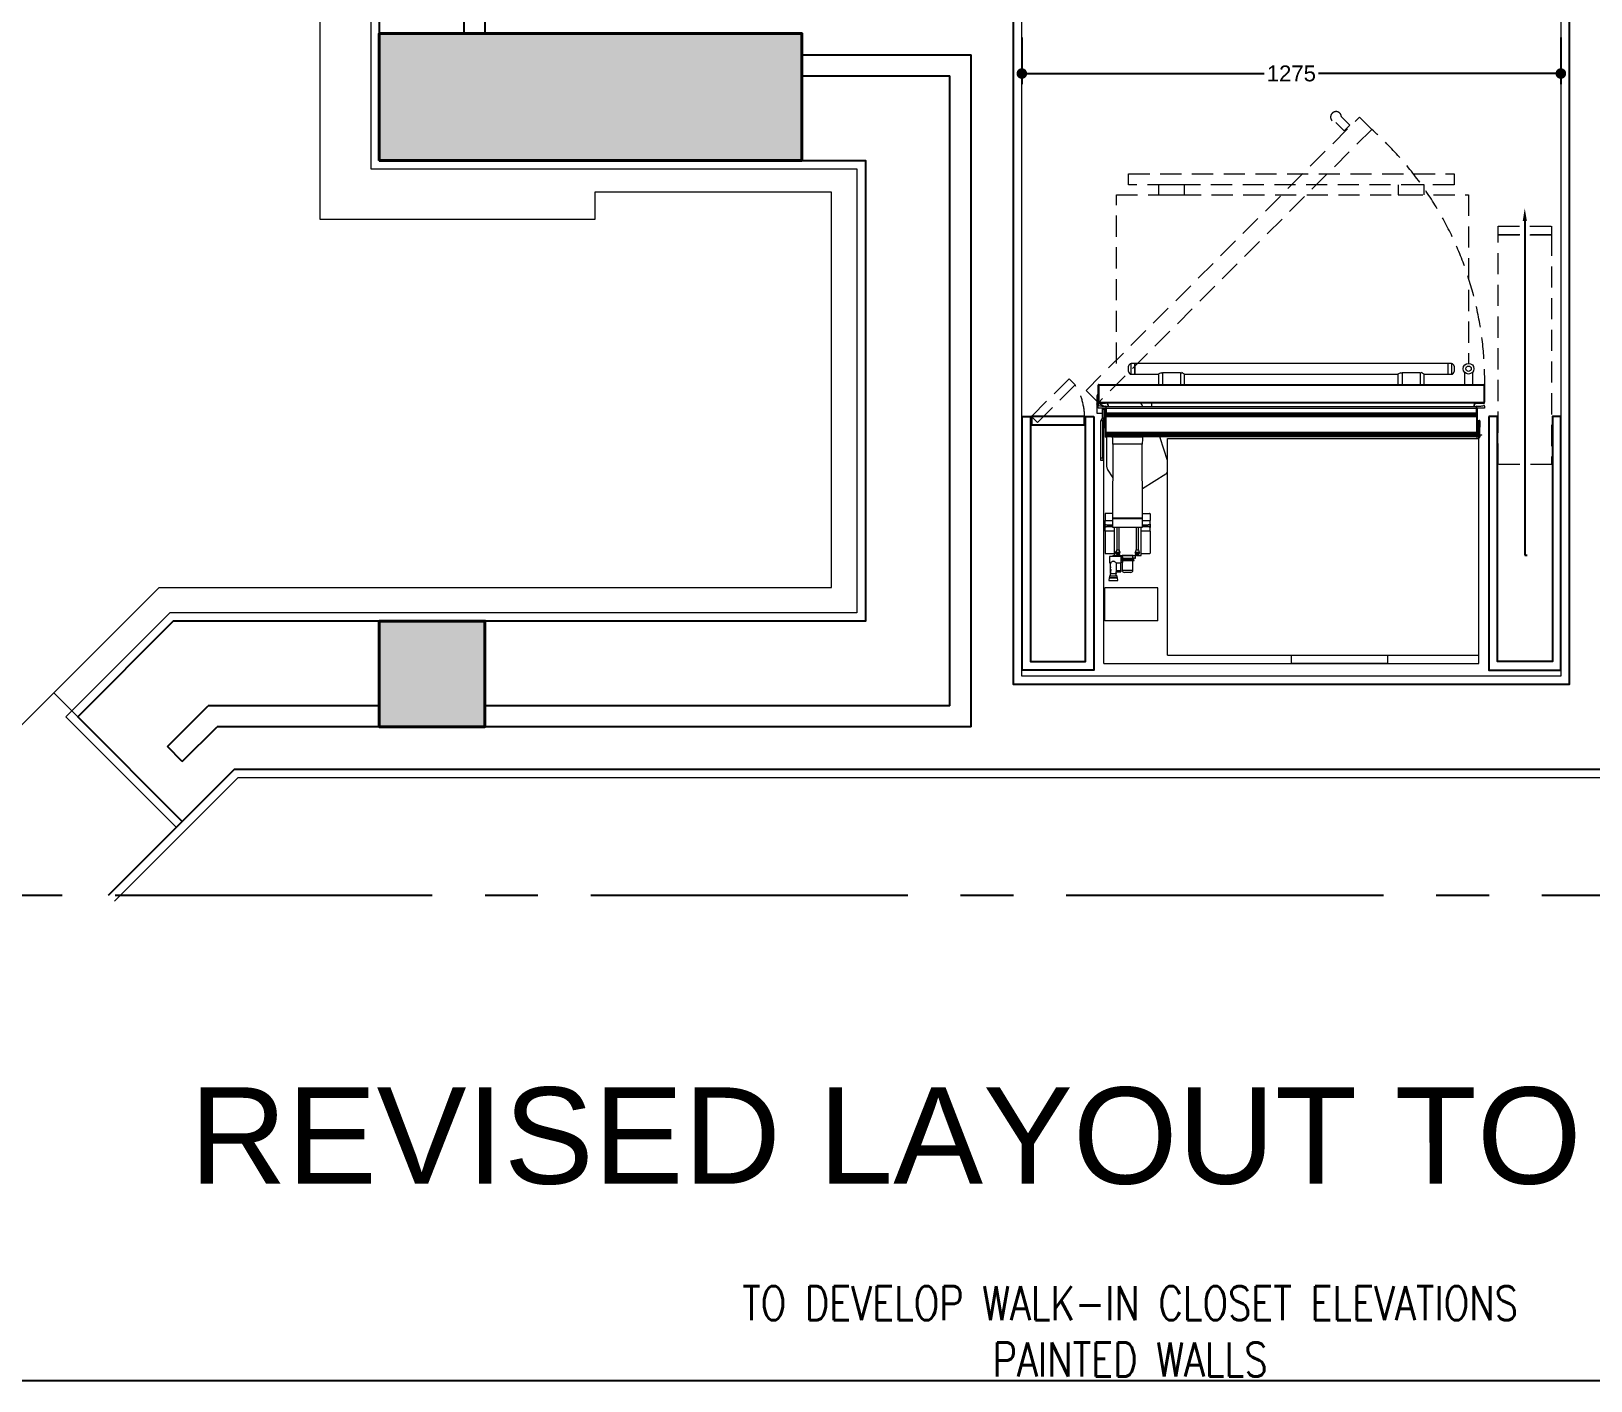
# Model space of a CAD drawing. Header units: inches. Extents: x -12478 to 399182, y -16583 to 525552.
# Drawn here: x 1924 to 5614, y 3 to 3195 of the extents above; entities that cross this region are included whole.
import ezdxf
from ezdxf import colors
from ezdxf.entities.mleader import LeaderData, LeaderLine
from ezdxf.enums import TextEntityAlignment as Align
from ezdxf.math import Vec2, Vec3

# ---------------------------------------------------------------- set-up
doc = ezdxf.new("R2010")
doc.units = ezdxf.units.IN
doc.header["$LTSCALE"] = 1000
doc.header["$MEASUREMENT"] = 0
for name, pattern in [('HIDDEN', [0.375, 0.25, -0.125]), ('HIDDEN2', [0.1875, 0.125, -0.0625]), ('XREF-V2-GF_COLS$0$XREF-V-COLS-GF$0$CENTER2', [1.125, 0.75, -0.125, 0.125, -0.125])]:
    doc.linetypes.add(name, pattern=pattern)
for name, color, linetype in [('8', 8, 'Continuous'), ('A-WALL', 7, 'Continuous'), ('room assignment', 252, 'Continuous')]:
    doc.layers.add(name, color=color, linetype=linetype)
for name, color, linetype, lineweight in [('A-WALL-TILE', 8, 'Continuous', 9), ('Built-in', 253, 'HIDDEN', 0), ('ID-NOTES', 3, 'Continuous', 0), ('WOOD-HID', 8, 'HIDDEN', 18), ('XREF-V2-GF_COLS$0$A-COLS', 5, 'Continuous', 40), ('XREF-V2-GF_COLS$0$A-COLS-PATT', 252, 'Continuous', 20)]:
    doc.layers.add(name, color=color, linetype=linetype, lineweight=lineweight)
doc.styles.add('ID-ROMANS', font='romans.shx', dxfattribs={"width": 0.8})
doc.styles.add('ROMAND', font='sanss___.ttf')
doc.styles.get("Standard").update_dxf_attribs({"font": 'arial.ttf'})
doc.dimstyles.new('chester 25', dxfattribs={"dimscale": 0.25, "dimtxt": 150, "dimasz": 100, "dimexe": 100, "dimexo": 20, "dimgap": 40, "dimtad": 0, "dimdec": 0, "dimzin": 0, "dimdsep": 46, "dimtxsty": 'Standard', "dimblk": 'DOT', "dimcen": 100, "dimclrd": 1, "dimclre": 1, "dimclrt": 3, "dimadec": 0, "dimazin": 0, "dimtfac": 1, "dimtdec": 0, "dimtofl": 0, "dimtmove": 0, "dimatfit": 3, "dimfxl": 1, "dimtolj": 1, "dimtzin": 0, "dimlwd": -1, "dimarcsym": 0})

# ---------------------------------------------------------------- blocks, each defined once
blk = doc.blocks.new('_Dot')
at = {"color": 0, "linetype": 'ByBlock', "lineweight": -2}
blk.add_line((-0.5, 0), (-1, 0), dxfattribs=at)
at = {"color": 0, "linetype": 'ByBlock', "const_width": 0.5}
blk.add_lwpolyline([(-0.25, 0, 1), (0.25, 0, 1)], format="xyb", close=True, dxfattribs=at)
blk = doc.blocks.new('*D118')
at = {"layer": '8', "color": 1, "lineweight": -2, "transparency": 16777216}
for p, q in [((4267.7, 3180.4), (4267.7, 3069.9)), ((5542.7, 3180.4), (5542.7, 3069.9))]:
    blk.add_line(p, q, dxfattribs=at)
at = {"layer": '8', "color": 1, "transparency": 16777216}
for p, q in [((4292.7, 3094.9), (4840.8, 3094.9)), ((5517.7, 3094.9), (4969.6, 3094.9))]:
    blk.add_line(p, q, dxfattribs=at)
at = {"layer": 'Defpoints', "color": 0, "transparency": 16777216}
for p in [(4267.7, 3185.4, 0), (5542.7, 3185.4, 0), (5542.7, 3094.9)]:
    blk.add_point(p, dxfattribs=at)
at = {"layer": '8', "color": 1, "transparency": 16777216, "xscale": 25, "yscale": 25, "zscale": 25, "rotation": 180}
blk.add_blockref('_Dot', (4267.7, 3094.9), dxfattribs=at)
at = {"layer": '8', "color": 1, "transparency": 16777216, "xscale": 25, "yscale": 25, "zscale": 25}
blk.add_blockref('_Dot', (5542.7, 3094.9), dxfattribs=at)
at = {"layer": '8', "color": 3, "transparency": 16777216, "insert": (4905.2, 3094.9), "char_height": 37.5, "attachment_point": 5}
blk.add_mtext('\\A1;1275', dxfattribs=at)
blk = doc.blocks.new('subzero-BI-36UG-S - RH top')
at = {"color": 7, "linetype": 'Continuous', "lineweight": 0}
for p, q in [((32.37, 29.88), (-2.57, 29.88)), ((-2.57, 29.88), (-2.57, 29.12)), ((26.43, 29.12), (-2.57, 29.12)), ((-2.57, 29.12), (-2.57, 8.94)), ((5.92, 29.84), (5.92, 29.12)), ((14.89, 29.84), (5.92, 29.84)), ((14.89, 29.84), (14.89, 29.12)), ((26.43, 29.12), (26.43, 8.94)), ((32.37, 29.88), (32.37, 8.84)), ((27.35, 25.9), (27.35, 22.85)), ((27.35, 25.9), (32.27, 25.9)), ((32.27, 25.9), (32.27, 22.85)), ((27.35, 22.85), (32.27, 22.85)), ((31.07, 22.15), (31.09, 21.92)), ((31.9, 22.15), (31.07, 22.15)), ((31.87, 21.92), (31.09, 21.92)), ((31.09, 21.92), (31.13, 21.88)), ((31.13, 21.88), (31.13, 21.71)), ((31.84, 21.88), (31.13, 21.88)), ((31.84, 21.88), (31.87, 21.92)), ((31.84, 21.71), (31.84, 21.88)), ((31.87, 21.92), (31.9, 22.15)), ((29.65, 21.2), (29.65, 20.31)), ((30.65, 21.2), (29.65, 21.2)), ((29.86, 21.41), (30.44, 21.41)), ((30.65, 20.5), (30.65, 21.2)), ((30.78, 20.46), (30.69, 20.46)), ((31.22, 21.35), (30.78, 21.34)), ((30.78, 21.25), (30.78, 21.34)), ((30.78, 21.25), (30.78, 20.51)), ((30.78, 19.92), (30.78, 20.51)), ((31.84, 21.71), (31.13, 21.71)), ((31.15, 21.71), (31.15, 21.7)), ((31.2, 21.7), (31.15, 21.7)), ((31.2, 21.71), (31.2, 21.53)), ((31.2, 21.53), (31.77, 21.53)), ((31.75, 21.5), (31.22, 21.5)), ((31.22, 21.5), (31.22, 21.35)), ((31.22, 20.51), (31.22, 21.25)), ((31.69, 21.15), (31.7, 21.15)), ((31.7, 21.15), (31.74, 21.15)), ((31.73, 21.15), (31.73, 20.59)), ((31.73, 20.59), (31.74, 20.59)), ((31.74, 21.15), (31.74, 20.59)), ((31.74, 20.59), (31.76, 20.59)), ((31.83, 20.51), (31.74, 20.51)), ((31.75, 21.44), (31.75, 21.5)), ((31.75, 21.44), (31.76, 21.44)), ((31.75, 21.17), (31.75, 21.15)), ((31.75, 21.11), (31.75, 21.17)), ((31.75, 21.15), (31.75, 21.15)), ((31.75, 21.14), (31.75, 21.11)), ((31.75, 21.14), (31.75, 21.14)), ((31.75, 21.09), (31.75, 21.1)), ((31.75, 21.04), (31.76, 21.04)), ((31.75, 21.03), (31.75, 21.04)), ((31.75, 21.03), (31.75, 21.03)), ((31.75, 21), (31.76, 21)), ((31.75, 20.95), (31.75, 20.97)), ((31.75, 20.97), (31.75, 20.95)), ((31.75, 20.97), (31.75, 20.97)), ((31.75, 20.95), (31.75, 20.95)), ((31.75, 20.93), (31.75, 20.9)), ((31.75, 20.87), (31.75, 20.93)), ((31.75, 20.9), (31.75, 20.9)), ((31.75, 20.89), (31.75, 20.87)), ((31.75, 20.89), (31.75, 20.89)), ((31.75, 20.85), (31.75, 20.86)), ((31.75, 20.8), (31.76, 20.8)), ((31.75, 20.79), (31.75, 20.8)), ((31.75, 20.79), (31.75, 20.79)), ((31.75, 20.51), (31.75, 20.59)), ((31.76, 21.15), (31.76, 21.44)), ((31.76, 21.1), (31.76, 21.14)), ((31.76, 21.04), (31.76, 21.09)), ((31.76, 21), (31.76, 21.03)), ((31.76, 20.9), (31.76, 20.95)), ((31.76, 20.86), (31.76, 20.89)), ((31.76, 20.8), (31.76, 20.85)), ((31.76, 20.77), (31.76, 20.79)), ((31.76, 20.67), (31.76, 20.76)), ((31.76, 20.59), (31.76, 20.66)), ((31.77, 21.53), (31.77, 21.71)), ((31.82, 21.7), (31.77, 21.7)), ((31.82, 21.7), (31.82, 21.71)), ((31.83, 19.91), (31.83, 20.51)), ((28.06, 17.55), (28.06, 19.6)), ((28.9, 19.65), (28.11, 19.65)), ((28.9, 19.82), (28.9, 17.2)), ((29.14, 19.82), (28.9, 19.82)), ((29.03, 19.64), (29.03, 19.54)), ((29.45, 19.64), (29.03, 19.64)), ((29.03, 19.54), (29.45, 19.54)), ((29.14, 19.77), (29.14, 19.82)), ((29.32, 19.82), (29.14, 19.82)), ((29.14, 19.77), (29.14, 19.64)), ((29.36, 19.77), (29.14, 19.77)), ((29.14, 19.77), (29.14, 19.77)), ((29.14, 19.3), (29.14, 17.2)), ((29.36, 19.3), (29.14, 19.3)), ((29.32, 19.77), (29.32, 19.82)), ((29.32, 19.82), (29.42, 19.82)), ((29.36, 19.77), (29.36, 19.64)), ((29.36, 19.77), (29.43, 19.77)), ((29.36, 17.2), (29.36, 19.3)), ((29.42, 20.04), (29.42, 19.87)), ((29.65, 20.04), (29.42, 20.04)), ((29.42, 19.87), (29.65, 19.87)), ((29.42, 19.82), (29.42, 19.77)), ((29.43, 19.82), (29.42, 19.82)), ((29.43, 19.82), (29.43, 19.77)), ((30.88, 19.82), (29.43, 19.82)), ((29.45, 20.07), (29.65, 20.07)), ((29.45, 19.54), (29.45, 19.64)), ((29.55, 20.29), (29.55, 20.26)), ((30.56, 20.29), (29.55, 20.29)), ((29.55, 20.26), (30.56, 20.26)), ((29.55, 20.14), (29.55, 20.11)), ((30.56, 20.14), (29.55, 20.14)), ((29.55, 20.11), (30.56, 20.11)), ((29.56, 20.3), (30.55, 20.3)), ((29.56, 20.3), (29.84, 20.3)), ((30.55, 20.25), (29.56, 20.25)), ((29.84, 20.25), (29.56, 20.25)), ((29.56, 20.15), (30.55, 20.15)), ((30.55, 20.1), (29.56, 20.1)), ((29.65, 20.31), (30.5, 20.31)), ((29.65, 20.24), (29.65, 20.16)), ((30.5, 20.24), (29.65, 20.24)), ((29.65, 20.16), (30.5, 20.16)), ((29.65, 20.09), (29.65, 19.84)), ((30.5, 20.09), (29.65, 20.09)), ((29.65, 19.84), (30.65, 19.84)), ((30.55, 20.3), (30.56, 20.3)), ((30.56, 20.25), (30.55, 20.25)), ((30.55, 20.15), (30.56, 20.15)), ((30.56, 20.1), (30.55, 20.1)), ((30.56, 20.26), (30.56, 20.29)), ((30.57, 20.29), (30.56, 20.29)), ((30.56, 20.26), (30.57, 20.26)), ((30.56, 20.11), (30.56, 20.14)), ((30.57, 20.14), (30.56, 20.14)), ((30.56, 20.11), (30.57, 20.11)), ((30.57, 20.26), (30.57, 20.29)), ((30.57, 20.11), (30.57, 20.14)), ((30.65, 19.84), (30.65, 19.93)), ((30.69, 19.96), (30.78, 19.96)), ((30.78, 19.92), (30.78, 19.83)), ((31.53, 19.83), (30.78, 19.83)), ((30.86, 19.64), (30.86, 19.54)), ((31.27, 19.64), (30.86, 19.64)), ((30.86, 19.54), (31.27, 19.54)), ((30.88, 19.77), (30.88, 19.82)), ((30.89, 19.82), (30.88, 19.82)), ((30.88, 19.77), (30.94, 19.77)), ((30.89, 19.77), (30.89, 19.82)), ((30.89, 19.82), (30.98, 19.82)), ((30.94, 19.64), (30.94, 19.77)), ((31.16, 19.77), (30.94, 19.77)), ((30.94, 19.3), (30.94, 17.2)), ((31.16, 19.3), (30.94, 19.3)), ((30.98, 19.82), (30.98, 19.77)), ((31.17, 19.82), (30.98, 19.82)), ((31.16, 19.64), (31.16, 19.77)), ((31.16, 19.77), (31.17, 19.77)), ((31.16, 17.2), (31.16, 19.3)), ((31.17, 19.82), (31.17, 19.77)), ((31.4, 19.82), (31.17, 19.82)), ((31.27, 19.54), (31.27, 19.64)), ((31.4, 17.2), (31.4, 19.82)), ((32.19, 19.65), (31.4, 19.65)), ((31.53, 19.83), (31.53, 19.92)), ((31.53, 19.91), (31.83, 19.91)), ((32.24, 17.55), (32.24, 19.6)), ((28.06, 17.55), (28.06, 17.22)), ((28.06, 17.55), (28.9, 17.55)), ((31.4, 17.55), (32.24, 17.55)), ((32.24, 17.55), (32.24, 17.22)), ((28.06, 16.9), (28.06, 17.22)), ((28.06, 16.9), (28.06, 16.57)), ((28.06, 15.95), (28.06, 16.57)), ((28.76, 16.57), (28.06, 16.57)), ((28.15, 17.15), (28.76, 17.15)), ((28.76, 16.96), (28.15, 16.96)), ((28.29, 17.1), (28.29, 17.01)), ((28.76, 17.1), (28.29, 17.1)), ((28.29, 17.01), (28.76, 17.01)), ((28.76, 17.2), (28.76, 16.38)), ((31.55, 17.2), (28.76, 17.2)), ((31.55, 16.38), (28.76, 16.38)), ((28.76, 16.36), (28.79, 9.44)), ((28.76, 16.36), (30.15, 16.36)), ((28.83, 16.38), (28.83, 16.36)), ((30.15, 16.36), (31.55, 16.36)), ((31.48, 16.36), (31.48, 16.38)), ((31.52, 9.44), (31.55, 16.36)), ((31.55, 16.38), (31.55, 17.2)), ((31.55, 17.15), (32.15, 17.15)), ((32.02, 17.1), (31.55, 17.1)), ((31.55, 17.01), (32.02, 17.01)), ((32.15, 16.96), (31.55, 16.96)), ((32.24, 16.57), (31.55, 16.57)), ((32.02, 17.01), (32.02, 17.1)), ((32.24, 17.22), (32.24, 16.9)), ((32.24, 16.9), (32.24, 16.57)), ((32.24, 15.95), (32.24, 16.57)), ((28.76, 15.9), (28.11, 15.9)), ((31.55, 15.9), (32.19, 15.9)), ((28.77, 13.59), (26.58, 12.22)), ((32.04, 11.78), (31.54, 12.58)), ((26.43, 10.97), (27.13, 8.88)), ((32.11, 8.74), (32.11, 11.51)), ((32.47, 10.99), (32.63, 10.99)), ((32.47, 10.74), (32.47, 10.99)), ((32.63, 10.74), (32.47, 10.74)), ((32.47, 10.74), (32.47, 8.84)), ((32.63, 10.99), (32.63, 10.74)), ((32.63, 10.74), (32.63, 7.27)), ((-2.57, 8.84), (-2.66, 8.84)), ((-2.66, 8.84), (-2.66, 8.78)), ((-2.66, 8.56), (-2.66, 8.78)), ((-2.56, 8.78), (-2.66, 8.78)), ((26.43, 8.94), (-2.57, 8.94)), ((-2.57, 8.94), (-2.57, 8.84)), ((-2.56, 8.83), (-2.56, 8.78)), ((-2.56, 8.78), (-2.56, 7.34)), ((-2.45, 8.82), (-2.45, 6.09)), ((-2.35, 8.82), (-2.45, 8.82)), ((-2.35, 6.09), (-2.35, 8.82)), ((32.15, 8.74), (-2.35, 8.74)), ((28.75, 8.82), (29, 8.74)), ((28.75, 8.82), (30.15, 8.82)), ((31.52, 9.44), (28.79, 9.44)), ((30.15, 8.82), (31.55, 8.82)), ((31.31, 8.74), (31.55, 8.82)), ((32.15, 8.82), (32.25, 8.82)), ((32.15, 8.69), (32.15, 8.82)), ((32.25, 8.69), (32.25, 8.82)), ((32.37, 8.83), (32.37, 8.78)), ((32.47, 8.78), (32.37, 8.78)), ((32.37, 8.78), (32.37, 8.06)), ((32.47, 8.84), (32.38, 8.84)), ((32.47, 8.84), (32.47, 8.78)), ((32.47, 8.78), (32.47, 8.56)), ((-2.85, 8.63), (-2.85, 8.6)), ((-2.85, 8.63), (-2.66, 8.63)), ((-2.66, 8.6), (-2.85, 8.6)), ((-2.66, 7.3), (-2.66, 7.86)), ((-2.64, 8.55), (-2.65, 8.55)), ((-2.65, 7.87), (-2.64, 7.87)), ((-2.63, 7.88), (-2.63, 8.54)), ((-2.56, 7.34), (-2.45, 7.34)), ((32.15, 8.67), (-2.35, 8.67)), ((32.15, 8.65), (-2.35, 8.65)), ((-2.35, 8.62), (32.15, 8.62)), ((32.15, 8.62), (-2.35, 8.62)), ((32.15, 8.52), (-2.35, 8.52)), ((32.15, 8.52), (-2.35, 8.52)), ((32.15, 8.5), (-2.35, 8.5)), ((32.15, 8.47), (-2.35, 8.47)), ((-2.35, 8.4), (32.15, 8.4)), ((32.15, 8.34), (-2.35, 8.34)), ((32.15, 8.69), (32.25, 8.69)), ((32.15, 8.69), (32.15, 6.09)), ((32.25, 6.09), (32.25, 8.69)), ((32.25, 7.34), (32.37, 7.34)), ((32.44, 8.06), (32.37, 8.06)), ((32.37, 8.06), (32.37, 7.98)), ((32.44, 7.98), (32.37, 7.98)), ((32.37, 7.34), (32.37, 7.98)), ((32.44, 8.54), (32.44, 8.06)), ((32.44, 8.06), (32.44, 7.98)), ((32.44, 7.98), (32.44, 7.88)), ((32.46, 8.55), (32.45, 8.55)), ((32.45, 7.87), (32.46, 7.87)), ((32.47, 8.56), (32.47, 7.86)), ((32.47, 7.86), (32.47, 7.3)), ((32.47, 7.3), (32.47, 7.27)), ((32.47, 7.27), (32.63, 7.27)), ((32.63, 8.63), (32.65, 8.63)), ((32.65, 8.6), (32.63, 8.6)), ((32.65, 8.63), (32.65, 8.6)), ((-3.1, 5.92), (-3.1, 6.09)), ((-3.1, 6.09), (-2.35, 6.09)), ((-2.38, 5.91), (-2.66, 5.91)), ((-2.45, 7.24), (-2.6, 7.24)), ((32.15, 6.87), (-2.35, 6.87)), ((32.15, 6.81), (-2.35, 6.81)), ((32.15, 6.74), (-2.35, 6.74)), ((32.15, 6.71), (-2.35, 6.71)), ((-2.35, 6.69), (32.15, 6.69)), ((32.15, 6.69), (-2.35, 6.69)), ((32.15, 6.57), (-2.35, 6.57)), ((32.15, 6.55), (-2.35, 6.55)), ((-2.35, 6.55), (-2.35, 6.09)), ((-2.35, 5.94), (-2.35, 6.09)), ((-2.35, 6.09), (-2.35, 5.96)), ((32.15, 6.09), (-2.35, 6.09)), ((32.15, 5.96), (-2.35, 5.96)), ((32.15, 5.94), (-2.35, 5.94)), ((-2.16, 5.94), (-2.16, 5.82)), ((-2.16, 5.94), (-2.16, 5.79)), ((-2.12, 5.94), (-2.12, 5.82)), ((-2.12, 5.94), (-2.12, 5.79)), ((-2.12, 5.94), (-2.12, 5.79)), ((27.9, 5.94), (27.9, 5.6)), ((31.95, 5.88), (31.95, 5.94)), ((31.97, 5.8), (31.97, 5.94)), ((32.15, 6.09), (32.15, 6.55)), ((32.15, 6.09), (32.15, 5.94)), ((32.15, 6.09), (32.9, 6.09)), ((32.15, 6.09), (32.15, 5.96)), ((32.47, 5.91), (32.18, 5.91)), ((32.41, 7.24), (32.25, 7.24)), ((32.32, 6.11), (32.25, 6.14)), ((32.27, 6.09), (32.25, 6.1)), ((32.32, 7.03), (32.48, 7.03)), ((32.32, 7.03), (32.32, 6.24)), ((32.32, 6.24), (32.48, 6.24)), ((32.32, 6.09), (32.32, 6.24)), ((32.46, 7.25), (32.37, 7.17)), ((32.37, 7.16), (32.37, 7.24)), ((32.37, 7.17), (32.49, 7.05)), ((32.4, 5.91), (32.97, 5.58)), ((32.46, 7.25), (32.57, 7.14)), ((32.48, 7.03), (32.48, 6.24)), ((33, 6.56), (32.48, 6.56)), ((32.48, 6.24), (32.48, 6.09)), ((32.57, 7.14), (32.49, 7.05)), ((32.9, 6.09), (32.9, 5.92)), ((32.9, 5.62), (32.9, 5.92)), ((33.02, 5.73), (33.02, 6.54)), ((-3.1, 5.58), (-3.1, 5.54)), ((-3.09, 5.58), (-3.1, 5.58)), ((-3.1, 5.55), (-3.1, 5.55)), ((-3.1, 3.95), (-3.1, 5.54)), ((-3.07, 5.59), (-3.07, 3.9)), ((-3.07, 3.9), (-3.07, 5.59)), ((-3.04, 5.54), (-3.04, 3.95)), ((32.84, 5.54), (-3.04, 5.54)), ((32.84, 5.6), (-3.03, 5.6)), ((-3.01, 5.67), (-2.31, 5.67)), ((-3.01, 5.64), (-3.01, 5.67)), ((-3.01, 5.6), (-3.01, 5.64)), ((-3.01, 5.64), (-2.31, 5.64)), ((-3.01, 5.6), (-2.31, 5.6)), ((-2.31, 5.67), (-2.31, 5.64)), ((-2.31, 5.64), (-2.31, 5.6)), ((-2.16, 5.79), (-2.12, 5.79)), ((32.15, 5.64), (32.81, 5.64)), ((32.6, 5.63), (32.2, 5.63)), ((32.73, 5.6), (32.81, 5.6)), ((32.81, 5.6), (32.81, 5.64)), ((32.84, 3.95), (32.84, 5.54)), ((32.87, 5.59), (32.87, 3.9)), ((32.87, 3.9), (32.87, 5.59)), ((32.97, 5.73), (32.9, 5.77)), ((32.96, 5.69), (32.9, 5.72)), ((32.9, 5.33), (32.9, 5.55)), ((32.9, 5.55), (32.9, 5.55)), ((32.9, 5.54), (32.9, 3.95)), ((32.9, 4.59), (32.9, 5.33)), ((32.9, 4.05), (32.9, 4.59)), ((33.02, 5.69), (32.96, 5.69)), ((33.02, 5.73), (32.97, 5.73)), ((33.02, 5.73), (33.02, 5.69)), ((33.02, 5.51), (33.02, 5.69)), ((33.02, 5.07), (33.02, 5.5)), ((32.84, 3.95), (-3.04, 3.95)), ((32.84, 3.89), (-3.03, 3.89)), ((-1.97, 2.77), (-1.97, 3.89)), ((-1.22, 2.77), (-1.22, 3.89)), ((0, 2.45), (0, 2.95)), ((0.32, 2.95), (0, 2.95)), ((0.32, 1.95), (0.32, 2.95)), ((0.32, 2.45), (0.32, 2.95)), ((2.53, 2.95), (0.32, 2.95)), ((2.53, 3.89), (2.53, 2.95)), ((2.9, 2.8), (2.9, 3.89)), ((4.59, 2.8), (4.59, 3.89)), ((24.84, 2.95), (4.96, 2.95)), ((4.97, 2.95), (4.97, 3.89)), ((24.84, 3.89), (24.84, 2.95)), ((25.21, 2.8), (25.21, 3.89)), ((26.9, 2.8), (26.9, 3.89)), ((27.28, 2.95), (27.28, 3.89)), ((29.48, 2.95), (27.28, 2.95)), ((29.48, 1.95), (29.48, 2.95)), ((29.81, 2.95), (29.49, 2.95)), ((29.49, 2.95), (29.49, 2.45)), ((29.81, 2.95), (29.81, 2.45)), ((32.9, 4.05), (32.9, 4.05)), ((32.9, 4.05), (32.9, 4.02)), ((32.9, 4.02), (32.9, 4.02)), ((-1.96, 2.77), (-1.97, 2.77)), ((-1.22, 2.77), (-1.24, 2.77)), ((-0.25, 2.45), (-0.25, 2.7)), ((-0.25, 2.2), (-0.25, 2.45)), ((0, 1.95), (0, 2.45)), ((0, 1.95), (0.32, 1.95)), ((0.32, 2.89), (0.32, 2.89)), ((0.32, 1.95), (0.32, 2.45)), ((0.32, 2.02), (0.32, 2.02)), ((0.32, 1.95), (29.48, 1.95)), ((2.9, 2.8), (2.8, 2.8)), ((2.9, 2.8), (4.59, 2.8)), ((4.7, 2.8), (4.59, 2.8)), ((25.21, 2.8), (25.11, 2.8)), ((25.21, 2.8), (26.9, 2.8)), ((27.01, 2.8), (26.9, 2.8)), ((29.49, 2.89), (29.48, 2.89)), ((29.48, 2.02), (29.49, 2.02)), ((29.49, 2.45), (29.49, 1.95)), ((29.49, 1.95), (29.81, 1.95)), ((29.81, 2.45), (29.81, 1.95)), ((30.06, 2.7), (30.06, 2.45)), ((30.06, 2.45), (30.06, 2.2))]:
    blk.add_line(p, q, dxfattribs=at)
for points in [[(30.65, 19.93), (30.65, 19.93), (30.64, 19.96), (30.62, 20.02), (30.59, 20.1), (30.58, 20.2), (30.58, 20.28), (30.6, 20.36), (30.62, 20.43), (30.64, 20.48), (30.65, 20.5), (30.65, 20.5), (30.65, 20.5), (30.65, 20.5)], [(30.69, 20.46), (30.69, 20.46), (30.68, 20.45), (30.65, 20.4), (30.65, 20.4), (30.63, 20.34), (30.61, 20.27), (30.61, 20.2), (30.62, 20.12), (30.62, 20.11), (30.65, 20.04), (30.67, 19.99), (30.69, 19.97), (30.69, 19.97)], [(30.69, 20.46), (30.69, 20.46), (30.68, 20.47), (30.68, 20.47)], [(30.78, 21.25), (30.88, 21.25), (31.22, 21.25)], [(31.22, 21.25), (31.23, 21.26), (31.23, 21.28), (31.23, 21.3), (31.23, 21.32), (31.22, 21.33), (31.22, 21.34), (31.22, 21.35), (31.22, 21.35)], [(31.22, 20.51), (31.23, 20.51), (31.26, 20.48), (31.31, 20.44), (31.38, 20.39), (31.43, 20.37), (31.48, 20.36), (31.52, 20.37), (31.58, 20.39), (31.66, 20.45), (31.72, 20.49), (31.74, 20.51), (31.74, 20.51)], [(31.75, 21.17), (31.75, 21.17), (31.75, 21.17)], [(31.75, 21.15), (31.76, 21.15), (31.76, 21.15)], [(31.76, 21.14), (31.76, 21.14), (31.75, 21.14)], [(31.75, 21.11), (31.75, 21.11), (31.75, 21.11)], [(31.75, 21.04), (31.75, 21.03), (31.75, 21.03)], [(31.75, 21.04), (31.75, 21.04), (31.76, 21.04), (31.76, 21.04)], [(31.76, 20.95), (31.76, 20.95), (31.75, 20.95)], [(31.75, 20.93), (31.75, 20.93), (31.75, 20.93)], [(31.75, 20.9), (31.76, 20.9), (31.76, 20.9)], [(31.76, 20.89), (31.76, 20.89), (31.75, 20.89)], [(31.75, 20.87), (31.75, 20.87), (31.75, 20.87)], [(31.75, 20.8), (31.75, 20.79), (31.75, 20.79)], [(31.75, 20.8), (31.75, 20.8), (31.76, 20.8), (31.76, 20.8)], [(31.75, 20.71), (31.75, 20.7), (31.75, 20.68), (31.76, 20.67), (31.76, 20.67), (31.76, 20.67)], [(28.06, 17.22), (28.07, 17.18), (28.1, 17.16), (28.11, 17.16), (28.15, 17.15)], [(28.15, 16.96), (28.11, 16.96), (28.08, 16.94), (28.06, 16.91), (28.06, 16.9)], [(32.15, 17.15), (32.19, 17.16), (32.23, 17.18), (32.24, 17.21), (32.24, 17.22)], [(32.24, 16.9), (32.24, 16.91), (32.22, 16.94), (32.19, 16.96), (32.15, 16.96)], [(32.97, 5.73), (32.97, 5.73), (32.97, 5.73), (32.97, 5.72), (32.97, 5.72), (32.97, 5.71), (32.96, 5.7), (32.96, 5.7), (32.96, 5.69)], [(4.7, 2.8), (4.78, 2.83), (4.87, 2.88), (4.91, 2.91), (4.95, 2.93), (4.97, 2.95), (4.96, 2.95)], [(27.01, 2.8), (27.1, 2.83), (27.18, 2.88), (27.23, 2.91), (27.26, 2.93), (27.28, 2.95), (27.28, 2.95)]]:
    blk.add_lwpolyline(points, dxfattribs=at)
for radius in [0.5, 0.25]:
    blk.add_circle((-1.6, 2.43), radius, dxfattribs=at)
for centre, radius, start, end in [((29.86, 21.2), 0.21, 90, 180), ((30.44, 21.2), 0.21, 0, 90), ((30.68, 20.5), 0.0265, 170.0223, 203.0386), ((30.69, 20.5), 0.0328, 196.5231, 249.003), ((31.2, 21.5), 0.025, 0, 87.7076), ((31.77, 21.5), 0.025, 92.2924, 180), ((31.77, 21.09), 0.0133, 136.5566, 178.0041), ((31.74, 23.48), 2.39, 270.2064, 270.3122), ((31.77, 24.17), 3.08, 269.715, 269.7969), ((31.77, 24.73), 3.7, 269.7218, 269.7901), ((31.76, 21.03), 0.00279, 197.8641, 256.1967), ((31.79, 20.99), 0.0416, 156.6111, 184.368), ((31.84, 20.98), 0.0874, 166.9946, 184.6198), ((32.55, 20.97), 0.801, 178.4772, 180.1691), ((31.75, 22.59), 1.64, 270.1954, 270.2918), ((31.77, 20.85), 0.0133, 136.5512, 178.004), ((31.74, 23.24), 2.39, 270.2064, 270.3122), ((31.77, 23.93), 3.08, 269.715, 269.7969), ((31.74, 18.4), 2.39, 89.6878, 89.7936), ((31.76, 20.79), 0.00278, 197.8612, 256.2358), ((31.87, 20.73), 0.123, 161.9453, 187.9033), ((32.22, 20.7), 0.464, 173.2115, 178.907), ((32.17, 20.72), 0.415, 181.4685, 188.9197), ((31.64, 20.99), 0.119, 357.2365, 7.1513), ((31.62, 20.98), 0.139, 355.974, 7.3774), ((28.11, 19.6), 0.05, 90, 180), ((28.84, 19.3), 0.3, 0, 50.7882), ((29.69, 19.31), 0.329, 136.9139, 181.3376), ((29.37, 19.87), 0.05, 270, 0), ((29.45, 20.04), 0.03, 90, 180), ((29.56, 20.29), 0.01, 90, 180), ((29.56, 20.26), 0.01, 180, 270), ((29.56, 20.14), 0.01, 90, 180), ((29.56, 20.11), 0.01, 180, 270), ((29.64, 20.31), 0.01, 270, 0), ((29.64, 20.24), 0.01, 0, 90), ((29.64, 20.16), 0.01, 270, 0), ((29.64, 20.09), 0.01, 0, 90), ((29.64, 19.84), 0.015, 270, 0), ((30.51, 20.3), 0.00891, 171.7146, 258.0697), ((30.5, 20.29), 0.0194, 28.5066, 83.5948), ((30.51, 20.24), 0.00891, 101.9226, 188.2868), ((30.5, 20.26), 0.0194, 276.4101, 331.4824), ((30.51, 20.15), 0.00891, 171.7146, 258.0697), ((30.5, 20.14), 0.0194, 28.5213, 83.58), ((30.51, 20.09), 0.00891, 101.9303, 188.2854), ((30.5, 20.11), 0.0194, 276.4115, 331.4871), ((30.55, 20.29), 0.00888, 351.2137, 76.8894), ((30.55, 20.26), 0.00888, 283.118, 8.7789), ((30.55, 20.14), 0.00888, 351.2211, 76.882), ((30.55, 20.11), 0.00888, 283.1106, 8.7863), ((30.56, 20.29), 0.01, 0, 90), ((30.56, 20.26), 0.01, 270, 0), ((30.56, 20.14), 0.01, 0, 90), ((30.56, 20.11), 0.01, 270, 0), ((30.69, 19.93), 0.0331, 89.3989, 177.8109), ((30.67, 19.84), 0.015, 180, 270), ((30.62, 19.31), 0.322, 358.1397, 43.6088), ((31.46, 19.3), 0.3, 129.2118, 180), ((32.19, 19.6), 0.05, 0, 90), ((28, 16.53), 0.637, 63.2361, 76.1429), ((28, 17.58), 0.637, 283.8571, 296.7639), ((32.3, 16.54), 0.631, 103.802, 116.8189), ((32.3, 17.58), 0.631, 243.1811, 256.198), ((28.11, 15.95), 0.05, 180, 270), ((32.19, 15.95), 0.05, 270, 0), ((26.84, 11.8), 0.5, 122.0184, 145.8938), ((31.61, 11.51), 0.5, 0, 32.1309), ((-2.57, 8.83), 0.005, 0, 89.9973), ((26.65, 8.72), 0.5, 2.5388, 18.452), ((23.17, 9.42), 5.61, 353.8581, 0.25), ((37.13, 9.42), 5.61, 179.75, 186.1419), ((32.38, 8.83), 0.005, 89.9922, 180), ((-2.65, 8.56), 0.01, 180, 270), ((-2.65, 7.86), 0.01, 90, 180), ((-2.6, 7.3), 0.06, 180, 270), ((-2.64, 8.54), 0.01, 0, 90), ((-2.64, 7.88), 0.01, 270, 0), ((32.41, 7.3), 0.06, 270, 0), ((32.45, 8.54), 0.01, 90, 180), ((32.45, 7.88), 0.01, 180, 270), ((32.46, 8.56), 0.01, 270, 0), ((32.46, 7.86), 0.01, 0, 90), ((32.44, 7.27), 0.028, 315, 0), ((32.44, 7.27), 0.192, 315, 0), ((-3.04, 5.92), 0.06, 180, 285.8639), ((-2.66, 4.59), 1.32, 90, 105.8639), ((-2.38, 5.94), 0.03, 270, 0), ((-2.31, 5.82), 0.152, 270, 0), ((-2.31, 5.82), 0.19, 352.7957, 0), ((32.2, 7.93), 4, 209.8973, 215.6512), ((32.2, 5.88), 0.25, 180, 270), ((32.18, 5.94), 0.03, 180, 270), ((32.51, 7.03), 0.192, 135, 180), ((32.47, 4.59), 1.32, 74.1361, 90), ((32.51, 7.03), 0.028, 135, 179.9854), ((32.84, 5.92), 0.06, 254.1361, 0), ((33, 6.54), 0.02, 0, 90), ((-3.01, 5.58), 0.09, 90, 180), ((-3.01, 5.55), 0.09, 90, 180), ((-3.03, 5.54), 0.062, 121.073, 180), ((-3.03, 5.54), 0.062, 90, 121.073), ((-3.03, 5.54), 0.062, 90, 121.073), ((-3.1, 5.54), 0.062, 0, 58.927), ((-3.01, 5.55), 0.054, 90, 101.6941), ((-2.31, 5.79), 0.188, 270, 0), ((-2.31, 5.79), 0.152, 270, 0), ((-2.31, 5.79), 0.19, 275.5139, 0), ((32.6, 5.33), 0.3, 63.6712, 90), ((32.81, 5.55), 0.09, 0, 90), ((32.81, 5.55), 0.054, 78.3059, 90), ((32.84, 5.54), 0.062, 58.927, 90), ((32.84, 5.54), 0.062, 58.927, 90), ((32.91, 5.54), 0.062, 121.073, 180), ((32.84, 5.54), 0.062, 0, 58.927), ((32.6, 5.33), 0.3, 0, 3.3084), ((32.58, 5.07), 0.438, 317.0763, 0), ((32.47, 4.59), 0.438, 357.262, 0), ((32.92, 5.5), 0.1, 0, 60), ((-3.03, 3.95), 0.062, 180, 238.927), ((-3.1, 3.95), 0.062, 301.073, 0), ((-3.03, 3.95), 0.062, 238.927, 270), ((-3.03, 3.95), 0.062, 238.927, 270), ((0, 2.7), 0.25, 90, 180), ((3.15, 3.73), 0.996, 231.6864, 249.471), ((25.46, 3.73), 0.996, 231.6865, 249.4709), ((29.81, 2.7), 0.25, 0, 90), ((32.91, 3.95), 0.062, 180, 238.927), ((32.84, 3.95), 0.062, 270, 301.073), ((32.84, 3.95), 0.062, 270, 301.073), ((32.84, 3.95), 0.062, 301.073, 0), ((0, 2.2), 0.25, 180, 270), ((29.81, 2.2), 0.25, 270, 0)]:
    blk.add_arc(centre, radius, start, end, dxfattribs=at)
for centre, major_axis, ratio, start_param, end_param in [((28.92, 20.21), (17.19, 0), 0.017455, 1.436424, 1.46225), ((31.48, 21.44), (0, 0.455), 0.57735, 4.032674, 4.712389), ((31.48, 21.44), (0, 0.472), 0.57735, 4.061989, 4.712389), ((31.48, 21.13), (0, 21.65), 0.012586, 4.704178, 4.705036), ((23.34, 20.21), (68.75, 0), 0.004363, 4.820935, 4.831805)]:
    blk.add_ellipse(centre, major_axis=major_axis, ratio=ratio, start_param=start_param, end_param=end_param, dxfattribs=at)
blk = doc.blocks.new('fridge+freezer drawer')
at = {"layer": 'Built-in', "linetype": 'HIDDEN2', "lineweight": 0, "ltscale": 0.4}
for points in [[(4419.6, 2345.4), (5066.2, 2992), (5095.3, 2962.8), (4448.7, 2316.3)], [(4520.2, 2857.4), (5290.1, 2857.4), (5290.1, 2832), (4520.2, 2832)], [(4652.8, 2832), (4590.8, 2832), (4590.8, 2808.1), (4652.8, 2808.1)], [(5219.5, 2832), (5157.6, 2832), (5157.6, 2808.1), (5219.5, 2808.1)]]:
    blk.add_lwpolyline(points, close=True, dxfattribs=at)
blk.add_lwpolyline([(5043.7, 2972.4), (5030.5, 2959.2), (5010.4, 2979.3, -2.303389), (5023.6, 2992.5, -0.661259), (5023.9, 2992.8), (5043.9, 2972.7)], format="xyb", dxfattribs=at)
blk.add_lwpolyline([(4491.6, 2408.8), (4491.6, 2808.1), (5324.3, 2808.1), (5324.3, 2408.8)], dxfattribs=at)
blk.add_arc((4565.7, 2367.3), 796.9, 358.4269, 48.3546, dxfattribs=at)
at = {"lineweight": 0, "xscale": 25.4, "yscale": 25.4, "zscale": 25.4, "rotation": 180}
blk.add_blockref('subzero-BI-36UG-S - RH top', (5283.7, 2458.4), dxfattribs=at)

msp = doc.modelspace()

# ---------------------------------------------------------------- hatches: boundary and pattern name
at = {"layer": 'XREF-V2-GF_COLS$0$A-COLS-PATT'}
for points in [[(2747.7, 2889.5), (2747.7, 3189.5), (3747.7, 3189.5), (3747.7, 2889.5)], [(2997.7, 1799.5), (2747.7, 1799.5), (2747.7, 1549.9), (2997.7, 1549.9)]]:
    msp.add_hatch(color=256, dxfattribs=at).paths.add_polyline_path(points)

# ---------------------------------------------------------------- linework, layer by layer
at = {"layer": '8', "color": 1}
msp.add_lwpolyline([(-19.2, 14341.6), (18611.5, 14341.6), (18611.5, 2.5), (-19.2, 2.5)], close=True, dxfattribs=at)
at = {"layer": '8', "color": 1, "elevation": 0}
for points in [[(4438.3, 2283.7), (4438.3, 1683.7), (4268.3, 1683.7), (4268.3, 2283.7), (4288.3, 2283.7), (4288.3, 1703.7), (4418.3, 1703.7), (4418.3, 2283.7), (4438.3, 2283.7)], [(5372.7, 2283.7), (5372.7, 1683.7), (5542.7, 1683.7), (5542.7, 2283.7), (5522.7, 2283.7), (5522.7, 1703.7), (5392.7, 1703.7), (5392.7, 2283.7), (5372.7, 2283.7)]]:
    msp.add_lwpolyline(points, dxfattribs=at)
msp.add_lwpolyline([(4416.3, 2283.7), (4290.3, 2283.7), (4290.3, 2263.7), (4416.3, 2263.7)], close=True, dxfattribs=at)
at = {"layer": 'A-WALL', "color": 1}
for p, q in [((2947.6, 5749.5, 0), (2947.7, 3189.5, 0)), ((2997.6, 5749.5, 0), (2997.7, 3189.5, 0)), ((3747.7, 3139.5, 0), (4147.7, 3139.5, 0)), ((4147.7, 1549.5, 0), (4147.7, 3139.5, 0)), ((3747.7, 3089.5, 0), (4097.7, 3089.5, 0)), ((4097.7, 1599.5, 0), (4097.7, 3089.5, 0)), ((2246.5, 1502.7, 0), (2343.3, 1599.5, 0)), ((2747.7, 1599.5, 0), (2343.3, 1599.5, 0)), ((4097.7, 1599.5, 0), (2997.7, 1599.5, 0)), ((2281.9, 1467.3, 0), (2364, 1549.5, 0)), ((2747.7, 1549.5, 0), (2364, 1549.5, 0)), ((4147.7, 1549.5, 0), (2997.7, 1549.9, 0)), ((2281.9, 1467.3, 0), (2246.5, 1502.7, 0))]:
    msp.add_line(p, q, dxfattribs=at)
at = {"layer": 'A-WALL'}
for p, q in [((4247.7, 1649.5, 0), (4247.7, 3239.5, 0)), ((5542.7, 1649.5, 0), (4247.7, 1649.5, 0))]:
    msp.add_line(p, q, dxfattribs=at)
at = {"layer": 'A-WALL', "elevation": 0}
for points in [[(2747.6, 6692), (2747.6, 5749.5), (2747.7, 2889.5), (3897.7, 2889.5), (3897.7, 1799.5), (2260.5, 1799.5), (2034.4, 1573.4), (2281.9, 1325.9)], [(7622.7, 5049.5), (7522.7, 5049.5), (7522.7, 4849.9), (5562.7, 4849.9), (5562.7, 1649.5), (4247.7, 1649.5), (4247.7, 3239.5), (3097.7, 3239.5), (3097.6, 6149.5)], [(2107.2, 1151.2), (2405.4, 1449.5), (7722.7, 1449.5), (7722.7, 1649.5), (7622.7, 1649.5), (7622.7, 3649.9), (7522.7, 3649.9), (7522.7, 1649.5), (5662.7, 1649.5), (5662.7, 4749.9), (7522.6, 4749.9), (7522.6, 4549.9), (7622.6, 4549.9), (7622.6, 4549.9), (7622.7, 5049.5), (7622.7, 5049.5)]]:
    msp.add_lwpolyline(points, dxfattribs=at)
at = {"layer": 'A-WALL-TILE'}
msp.add_line((2034.4, 1573.4), (1977.8, 1630), dxfattribs=at)
at = {"layer": 'A-WALL-TILE', "elevation": 0}
msp.add_lwpolyline([(1499.1, 1151.2), (2227.3, 1879.5), (3817.7, 1879.5), (3817.7, 2814.5), (3257.7, 2814.5), (3257.7, 2749.5), (2607.7, 2749.5), (2607.6, 3399.5), (2667.6, 3399.5), (2667.6, 6742), (3097.6, 6742), (3097.6, 6692)], dxfattribs=at)
at = {"layer": 'A-WALL-TILE', "lineweight": 0, "elevation": 0}
for points in [[(2727.6, 6712), (2727.6, 5749.5), (2727.7, 2869.5), (3877.7, 2869.5), (3877.7, 1819.5), (2252.2, 1819.5), (2006.1, 1573.4), (2267.7, 1311.8)], [(5542.7, 4869.9), (5542.7, 1669.5), (4267.7, 1669.5), (4267.6, 3259.5)], [(2121.3, 1137.1), (2413.7, 1429.5), (7722.7, 1429.5), (7722.7, 1669.5), (7642.7, 1669.5), (7642.7, 3649.9)]]:
    msp.add_lwpolyline(points, dxfattribs=at)
at = {"layer": 'Defpoints', "linetype": 'XREF-V2-GF_COLS$0$XREF-V-COLS-GF$0$CENTER2'}
msp.add_line((997.9, 1151.2), (18391.3, 1151.2), dxfattribs=at)
at = {"layer": 'WOOD-HID', "linetype": 'HIDDEN2', "ltscale": 0.4, "elevation": 0}
for points in [[(5394.7, 2733.7), (5520.7, 2733.7), (5520.7, 2713.7), (5394.7, 2713.7)], [(5394.7, 2713.7), (5520.7, 2713.7), (5520.7, 2170.1), (5394.7, 2170.1)], [(4304.5, 2269.5), (4393.6, 2358.6), (4379.4, 2372.8), (4290.3, 2283.7)]]:
    msp.add_lwpolyline(points, close=True, dxfattribs=at)
at = {"layer": 'WOOD-HID', "linetype": 'HIDDEN2', "ltscale": 0.4}
msp.add_arc((4272.1, 2280.8, 0), 144.2, 1.1416, 32.6516, dxfattribs=at)
at = {"layer": 'XREF-V2-GF_COLS$0$A-COLS', "elevation": 0}
for points in [[(2747.7, 2889.5), (2747.7, 3189.5), (3747.7, 3189.5), (3747.7, 2889.5)], [(2747.7, 2889.5), (2747.7, 3189.5), (3747.7, 3189.5), (3747.7, 2889.5)], [(2747.7, 1799.5), (2747.7, 1549.9), (2997.7, 1549.9), (2997.7, 1799.5)], [(2747.7, 1799.5), (2747.7, 1549.9), (2997.7, 1549.9), (2997.7, 1799.5)]]:
    msp.add_lwpolyline(points, close=True, dxfattribs=at)

# ---------------------------------------------------------------- block references
at = {"layer": '8', "color": 2}
msp.add_blockref('fridge+freezer drawer', (0, 0), dxfattribs=at)

# ---------------------------------------------------------------- texts
at = {"layer": 'ID-NOTES', "insert": (2686, 226.2), "char_height": 80, "width": 3675.59, "attachment_point": 1, "style": 'ID-ROMANS'}
msp.add_mtext('\\pxqc,t16;{\\C6;TO DEVELOP WALK-IN CLOSET ELEVATIONS \\PPAINTED WALLS }', dxfattribs=at)
at = {"layer": 'room assignment', "style": 'ROMAND'}
msp.add_text('REVISED LAYOUT TO POOL SITTING + PANTRY + CLOSET', height=228.096, rotation=0.0004, dxfattribs=at).set_placement((6751.7, 582.7, 0), align=Align.MIDDLE_CENTER)

# ---------------------------------------------------------------- dimensions: what is measured, and where the dimension line sits
at = {"layer": '8', "color": 2}
dim = msp.add_linear_dim(base=(5542.7, 3094.9), p1=(4267.6, 3185.4, 0), p2=(5542.7, 3185.4, 0), dimstyle='chester 25', dxfattribs=at)
dim.commit()
dim.dimension.update_dxf_attribs({"geometry": '*D118', "text_midpoint": (4905.2, 3094.9)})

# ---------------------------------------------------------------- leaders
at = {"layer": 'Built-in', "linetype": 'HIDDEN2', "ltscale": 0.4}
ml = msp.add_multileader_mtext('Standard', dxfattribs=at)
ml.set_content('', color=3)
ml.set_leader_properties(color=1)
ml.build(insert=Vec2(0, 0))
ml.multileader.update_dxf_attribs({"dogleg_length": 5, "arrow_head_size": 30})
ctx = ml.context
ctx.base_point, ctx.char_height, ctx.arrow_head_size, ctx.landing_gap_size, ctx.plane_origin = Vec3(5462.7, 1955.3, 0), 5, 30, 1, Vec3(5457.7, 2723.7, 0)
notes = []
notes.append((ctx, [(0, (1, 1, 0), (5457.7, 1955.3, 0), (1, 0), 5, [(0, [(5457.4, 2776.1, 0)], 0, [])])]))
ctx.mtext.insert, ctx.mtext.flow_direction = Vec3(5463.7, 1957.8, 0), 5
for ctx, leaders in notes:
    for number, flags, end, landing, length, lines in leaders:
        leader = LeaderData()
        leader.index, (leader.has_last_leader_line, leader.has_dogleg_vector, leader.attachment_direction) = number, flags
        leader.last_leader_point, leader.dogleg_vector, leader.dogleg_length = Vec3(end), Vec3(landing), length
        for number, points, colour, breaks in lines:
            line = LeaderLine()
            line.index, line.vertices, line.color, line.breaks = number, Vec3.list(points), colors.encode_raw_color(colour), breaks
            leader.lines.append(line)
        ctx.leaders.append(leader)

doc.saveas('drawing.dxf')
